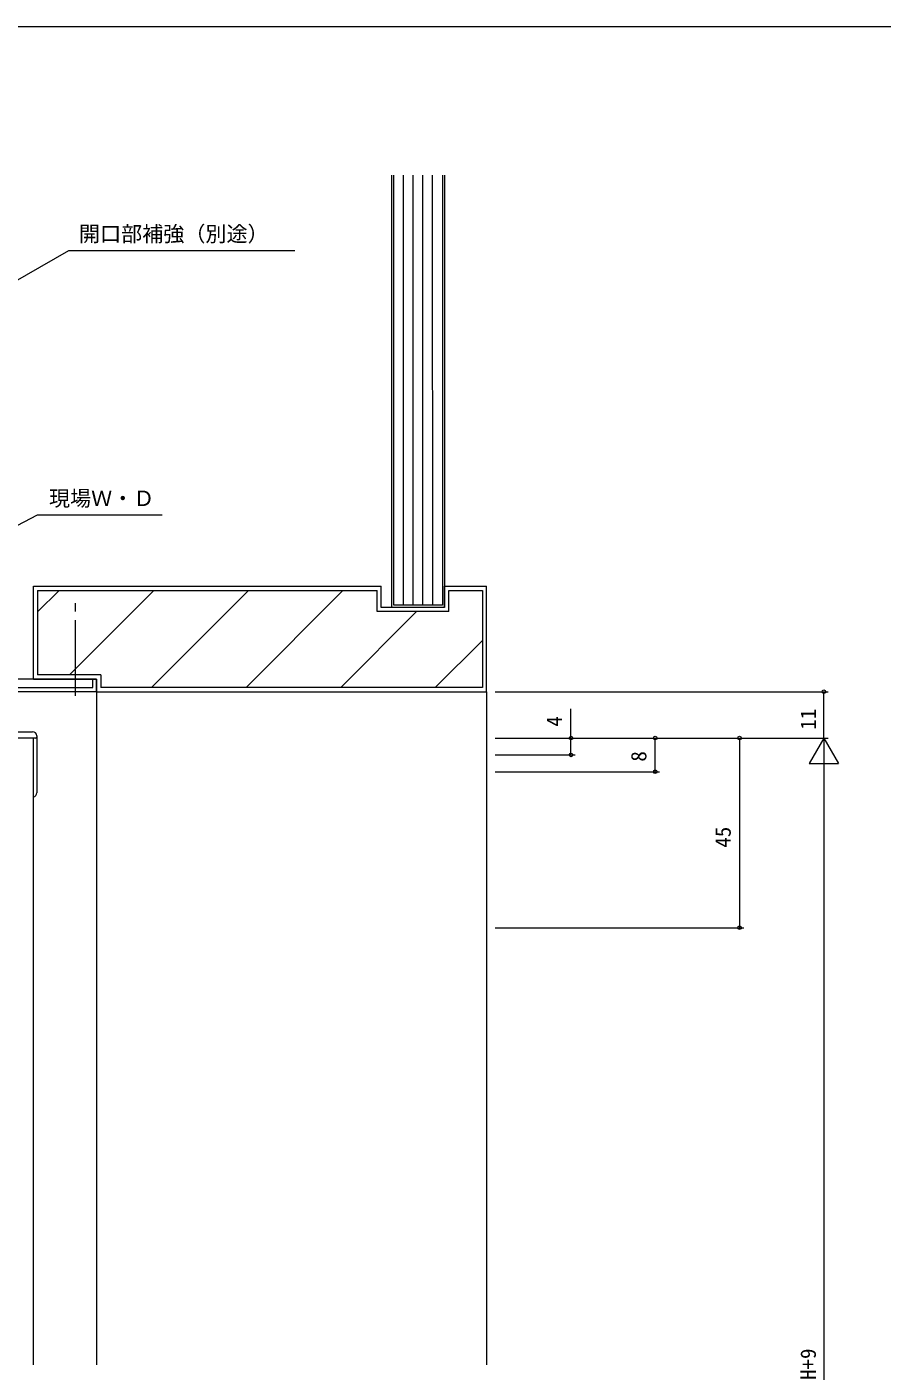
# Model space of a CAD drawing. Units: millimetres, scale not verified. Extents: x -594 to 539, y -420 to 386.
# Drawn here: x -288.3 to -85.4, y 63.1 to 382 of the extents above; entities that cross this region are included whole.
import ezdxf
from ezdxf.enums import TextEntityAlignment as Align

# ---------------------------------------------------------------- set-up
doc = ezdxf.new("R2010")
doc.units = ezdxf.units.MM
doc.header["$LTSCALE"] = 2
doc.linetypes.add('CHAIN2', pattern=[12, 9, -1, 1, -1])
for name, color, linetype, lineweight in [('0-1_YKK_ZWAK', 7, 'Continuous', 9), ('0-3_YKK_11', 7, 'Continuous', 9), ('0-4_YKK_12', 2, 'Continuous', 9), ('0-5_YKK_13', 4, 'Continuous', 9), ('0-7_YKK_D', 6, 'Continuous', 9), ('0-8_YSS_K', 3, 'Continuous', 9), ('0-9_YSS_KE', 3, 'Continuous', 9)]:
    doc.layers.add(name, color=color, linetype=linetype, lineweight=lineweight)
doc.styles.add('ＭＳ ゴシック', font='')
doc.styles.get('ＭＳ ゴシック').set_extended_font_data('MS Gothic')

msp = doc.modelspace()

# ---------------------------------------------------------------- linework, layer by layer
at = {"layer": '0-1_YKK_ZWAK'}
msp.add_line((510, 382), (-590, 382), dxfattribs=at)
at = {"layer": '0-3_YKK_11'}
for p, q in [((-272.607, 227.279), (-271.707, 227.279)), ((-272.607, 225.279), (-272.607, 227.279)), ((-271.707, 227.279), (-271.707, 224.279)), ((-271.707, 224.279), (-297.707, 224.279)), ((-291.707, 225.279), (-272.607, 225.279))]:
    msp.add_line(p, q, dxfattribs=at)
at = {"layer": '0-4_YKK_12'}
for p, q in [((-271.707, 227.279), (-291.707, 227.279)), ((-271.707, 227.279), (-271.707, 64.591)), ((-286.706, 213.282), (-296.306, 213.282)), ((-286.706, 64.591), (-286.706, 213.282))]:
    msp.add_line(p, q, dxfattribs=at)
at = {"layer": '0-5_YKK_13', "linetype": 'CHAIN2'}
msp.add_line((-276.707, 223.279), (-276.707, 245.279), dxfattribs=at)
at = {"layer": '0-5_YKK_13'}
for p, q in [((-293.907, 214.782), (-286.907, 214.782)), ((-285.907, 213.782), (-285.907, 213.582)), ((-286.207, 213.282), (-286.607, 213.282)), ((-285.907, 213.582), (-285.907, 200.282))]:
    msp.add_line(p, q, dxfattribs=at)
for centre, radius, start, end in [((-286.907, 213.782), 1, 0, 90), ((-286.207, 213.582), 0.3, 270, 0), ((-286.907, 200.282), 1, 281.58537, 0)]:
    msp.add_arc(centre, radius, start, end, dxfattribs=at)
at = {"layer": '0-7_YKK_D'}
for p, q in [((-336.234, 295.631), (-278.287, 328.965)), ((-278.287, 328.965), (-224.707, 328.965)), ((-321.399, 247.621), (-285.72, 266.225)), ((-285.72, 266.225), (-256.14, 266.225)), ((-177.208, 224.279), (-98.208, 224.279)), ((-99.208, 213.282), (-99.208, 224.279)), ((-159.208, 213.282), (-159.208, 220.182)), ((-177.208, 213.282), (-158.208, 213.282)), ((-177.208, 213.282), (-118.208, 213.282)), ((-177.208, 213.282), (-98.208, 213.282)), ((-177.208, 213.282), (-138.208, 213.282)), ((-177.208, 213.282), (-98.208, 213.282)), ((-159.208, 209.279), (-159.208, 213.282)), ((-139.208, 205.282), (-139.208, 213.282)), ((-119.208, 213.282), (-119.208, 168.282)), ((-99.208, 213.282), (-102.708, 207.22)), ((-99.208, 213.282), (-99.208, 201.158)), ((-99.208, 213.282), (-95.708, 207.22)), ((-177.208, 209.279), (-158.208, 209.279)), ((-177.208, 205.282), (-138.208, 205.282)), ((-102.708, 207.22), (-95.708, 207.22)), ((-99.208, 206.282), (-99.208, -98.096)), ((-177.208, 168.282), (-118.208, 168.282))]:
    msp.add_line(p, q, dxfattribs=at)
for centre in [(-99.208, 224.279), (-159.208, 213.282), (-139.208, 213.282), (-119.208, 213.282), (-159.208, 209.279), (-139.208, 205.282), (-119.208, 168.282)]:
    msp.add_circle(centre, 0.425, dxfattribs=at)
at = {"layer": '0-8_YSS_K'}
for p, q in [((-201.707, 244.279), (-201.708, 346.79)), ((-201.207, 244.779), (-201.208, 346.79)), ((-198.907, 244.779), (-198.908, 346.79)), ((-196.607, 244.779), (-196.608, 346.79)), ((-194.307, 244.779), (-194.308, 346.79)), ((-192.007, 244.779), (-192.008, 346.79)), ((-189.708, 346.79), (-189.707, 244.779)), ((-189.208, 346.79), (-189.207, 244.279)), ((-285.707, 243.203), (-280.631, 248.279)), ((-285.707, 248.279), (-285.707, 228.278)), ((-285.707, 248.279), (-205.207, 248.279)), ((-278.181, 228.278), (-258.181, 248.279)), ((-258.73, 225.279), (-235.73, 248.279)), ((-236.279, 225.279), (-213.279, 248.279)), ((-205.207, 243.279), (-205.207, 248.279)), ((-188.207, 248.279), (-180.207, 248.279)), ((-188.207, 243.279), (-188.207, 248.279)), ((-180.207, 248.279), (-180.207, 225.279)), ((-213.829, 225.279), (-195.829, 243.279)), ((-188.207, 243.279), (-205.207, 243.279)), ((-189.207, 244.279), (-201.707, 244.279)), ((-189.707, 244.779), (-201.207, 244.779)), ((-191.378, 225.279), (-180.207, 236.449)), ((-270.707, 228.278), (-285.707, 228.278)), ((-270.707, 228.278), (-270.707, 225.279)), ((-180.207, 225.279), (-270.707, 225.279)), ((-179.207, 224.279), (-179.207, 64.591))]:
    msp.add_line(p, q, dxfattribs=at)
at = {"layer": '0-9_YSS_KE'}
for p, q in [((-204.207, 244.279), (-204.207, 249.279)), ((-189.207, 244.279), (-189.207, 249.279)), ((-189.207, 249.279), (-179.207, 249.279)), ((-179.207, 224.279), (-179.207, 249.279)), ((-189.207, 244.279), (-204.207, 244.279)), ((-286.707, 227.279), (-271.707, 227.279)), ((-271.707, 224.279), (-271.707, 227.279)), ((-271.707, 224.279), (-179.207, 224.279))]:
    msp.add_line(p, q, dxfattribs=at)
msp.add_lwpolyline([(-286.707, 227.279), (-286.707, 249.279), (-204.207, 249.279)], dxfattribs=at)

# ---------------------------------------------------------------- texts
at = {"layer": '0-7_YKK_D', "color": 4, "style": 'ＭＳ ゴシック'}
for s, p in [('開口部補強（別途）', (-275.907, 329.965)), ('現場Ｗ・Ｄ', (-283.02, 267.225))]:
    msp.add_text(s, height=3.666, dxfattribs=at).set_placement(p, align=Align.BOTTOM_LEFT)
for s, p in [('4', (-160.208, 215.982)), ('11', (-100.008, 215.26)), ('8', (-140.208, 207.682)), ('45', (-120.208, 187.262)), ('網戸出来高MH=H+9', (-100.008, 28.493))]:
    msp.add_text(s, height=3.666, rotation=90, dxfattribs=at).set_placement(p, align=Align.BOTTOM_LEFT)

doc.saveas('drawing.dxf')
